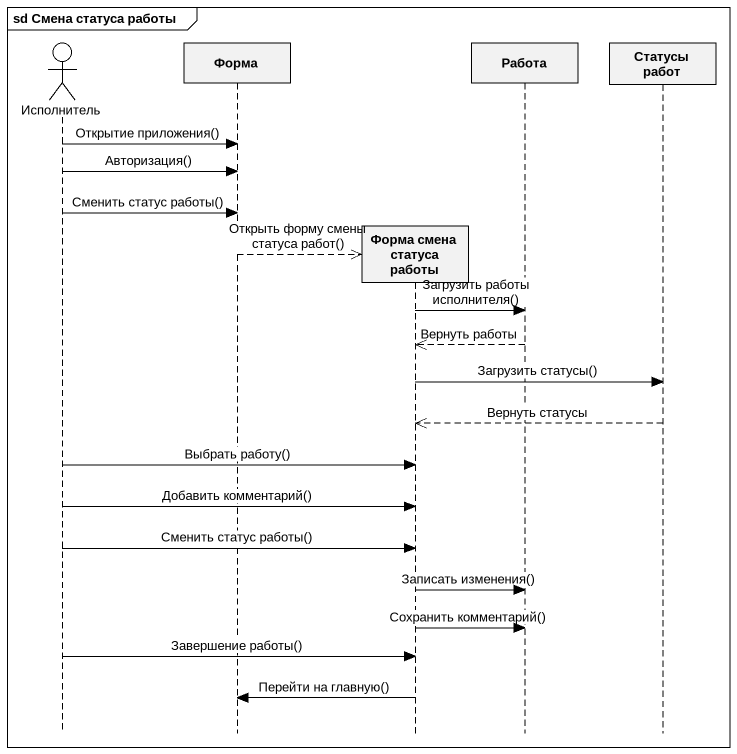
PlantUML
@startuml
mainframe sd Смена статуса работы
hide footbox
actor Исполнитель
participant Форма
participant "Форма смена статуса работы" as Форма_смена_статуса_работы
participant Работа
participant "Статусы работ" as Статусы_работ

Исполнитель -> Форма : Открытие приложения()
Исполнитель -> Форма : Авторизация()
Исполнитель -> Форма : Сменить статус работы()
Форма -->> Форма_смена_статуса_работы ** : Открыть форму смены статуса работ()
Форма_смена_статуса_работы -> Работа : Загрузить работы исполнителя()
Работа -->> Форма_смена_статуса_работы : Вернуть работы
Форма_смена_статуса_работы -> Статусы_работ : Загрузить статусы()
Статусы_работ -->> Форма_смена_статуса_работы : Вернуть статусы
Исполнитель -> Форма_смена_статуса_работы : Выбрать работу()
Исполнитель -> Форма_смена_статуса_работы : Добавить комментарий()
Исполнитель -> Форма_смена_статуса_работы : Сменить статус работы()
Форма_смена_статуса_работы -> Работа : Записать изменения()
Форма_смена_статуса_работы -> Работа : Сохранить комментарий()
Исполнитель -> Форма_смена_статуса_работы : Завершение работы()
Форма_смена_статуса_работы -> Форма : Перейти на главную()
@enduml
